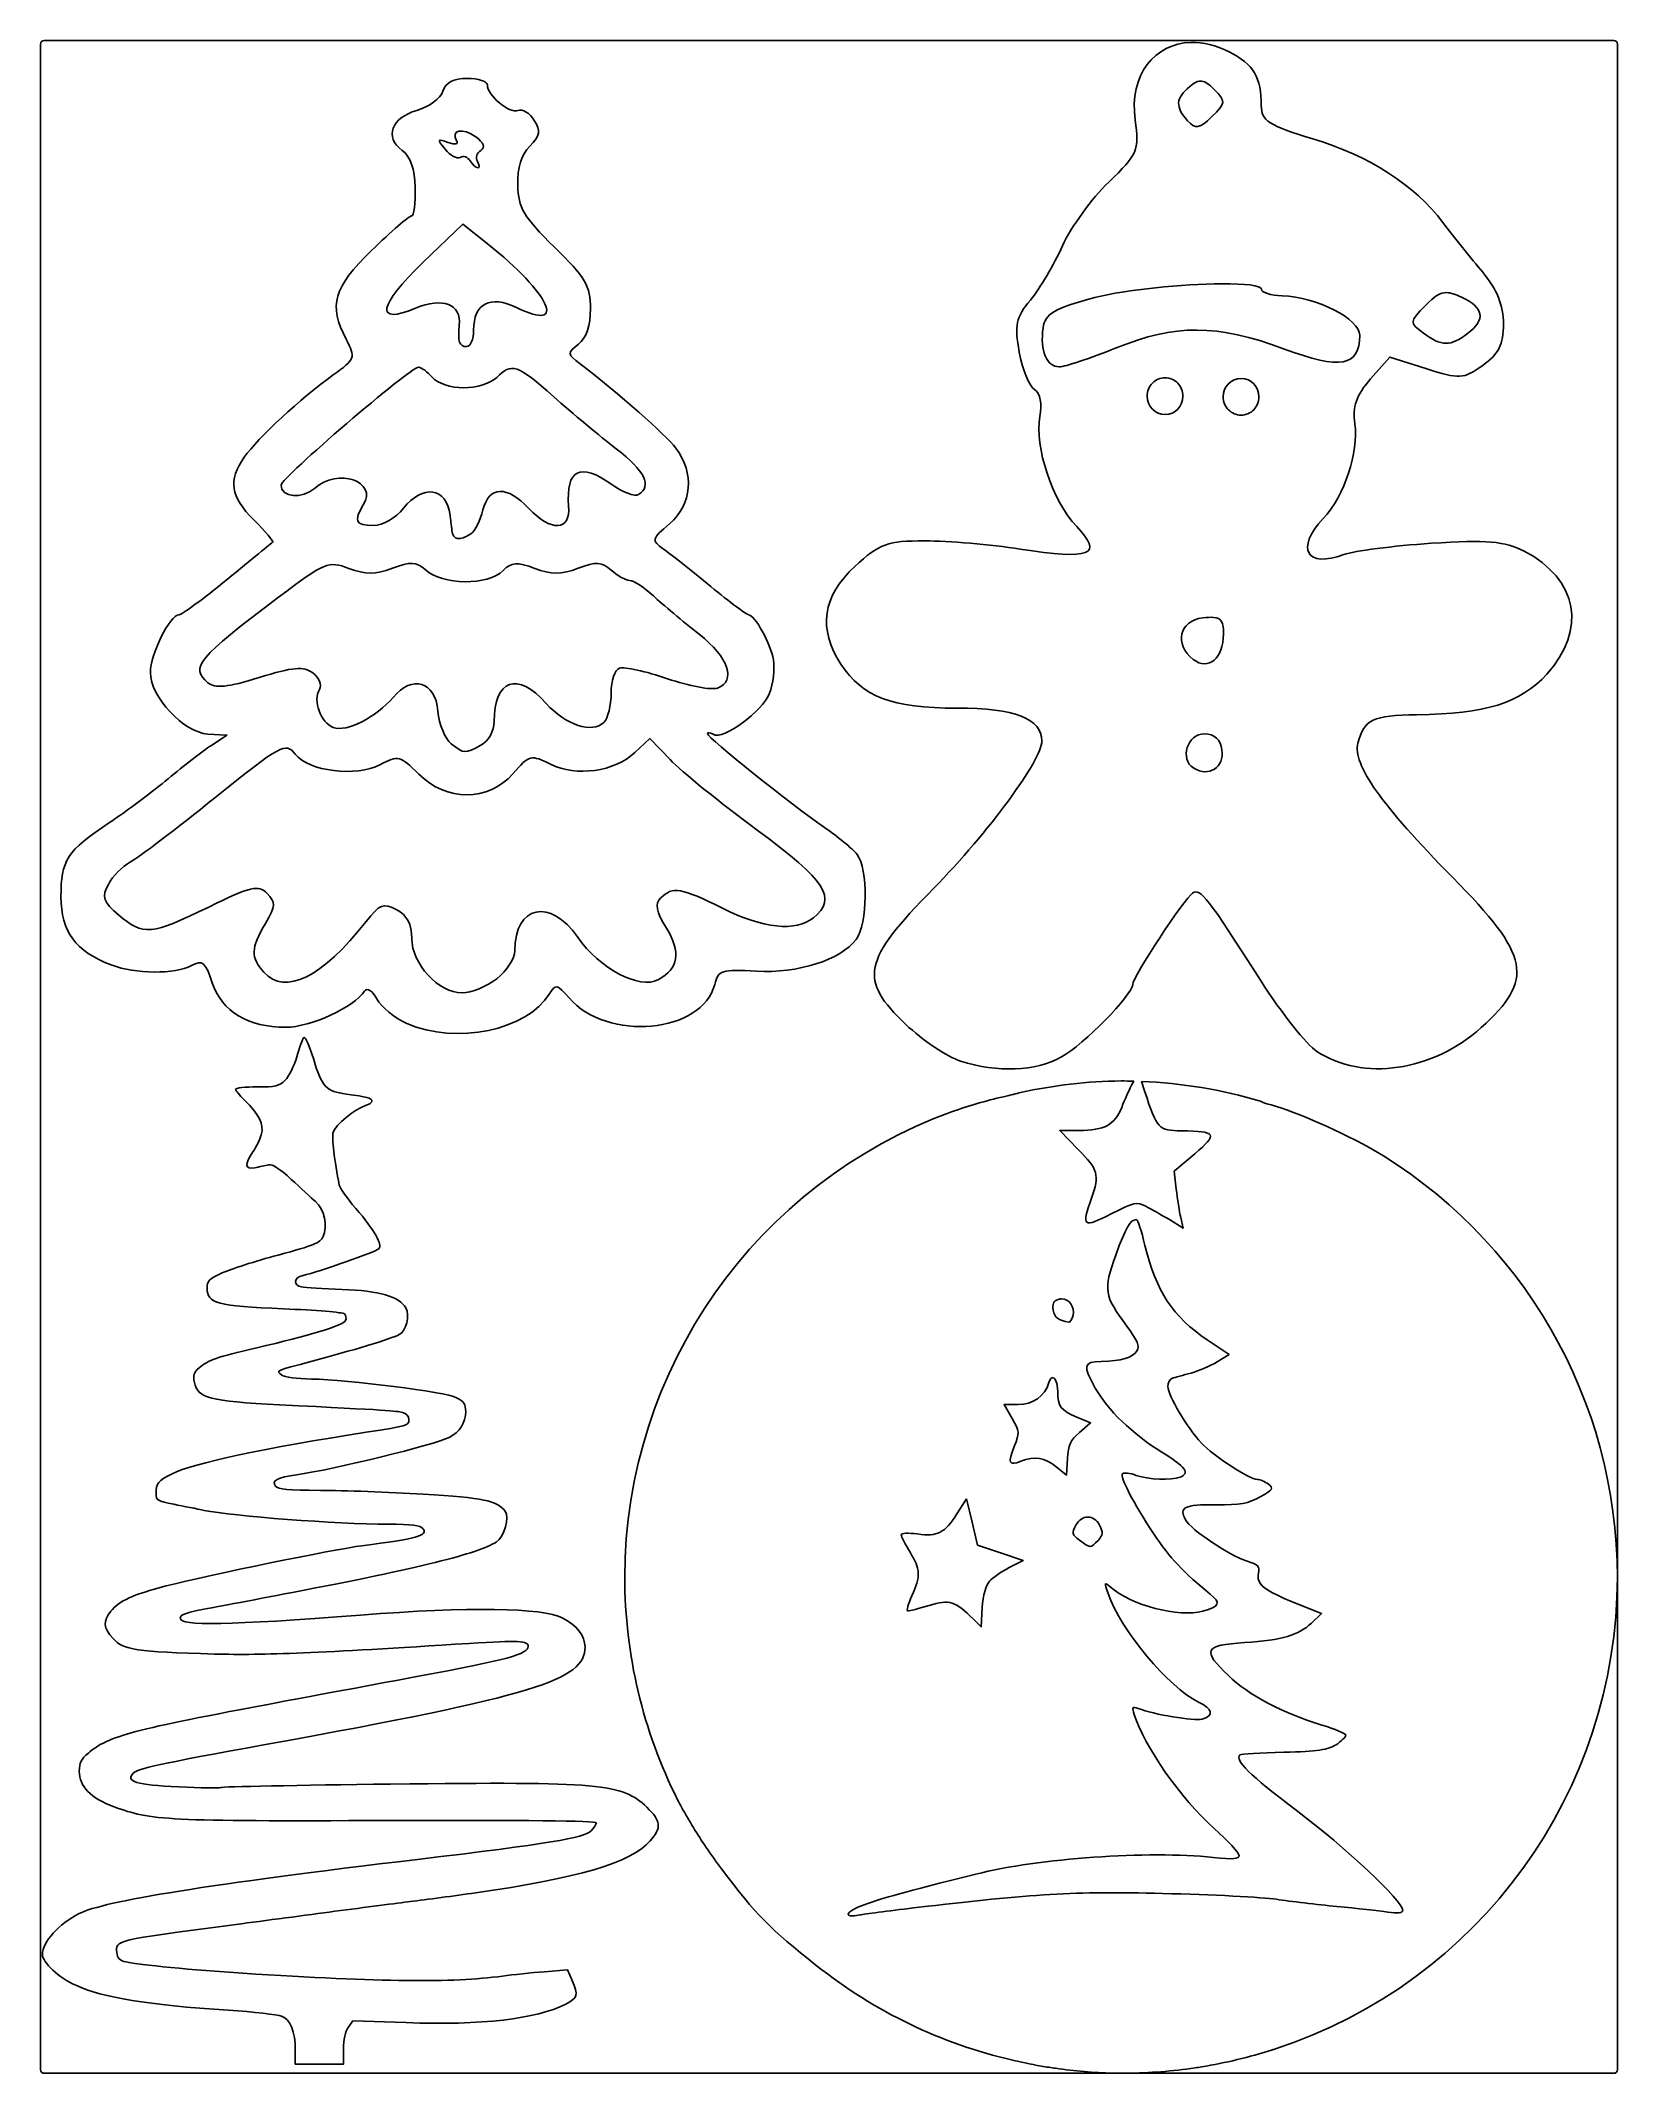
# Model space of a CAD drawing. Header units: millimetres. Extents: x 0 to 461, y 0 to 594.
import ezdxf

# ---------------------------------------------------------------- set-up
doc = ezdxf.new("R2010")
doc.units = ezdxf.units.MM
doc.layers.add('Calque_1', color=7, linetype='CONTINUOUS')

msp = doc.modelspace()

# ---------------------------------------------------------------- linework, layer by layer
at = {"layer": 'Calque_1', "color": 7}
for points in [[(-0.000006, 0.988503), (-0.000006, 592.991799)], [(0.988767, 593.980573), (459.652681, 593.980573)], [(460.641454, 592.991799), (460.641454, 0.988503)], [(127.579643, 558.684072), (127.579353, 558.684222)], [(130.444293, 534.719942), (123.348943, 540.382102), (111.749562, 529.235401)], [(388.553958, 495.124051), (394.189279, 501.531411), (404.706979, 498.156421)], [(125.676993, 449.85321), (125.677303, 449.85374)], [(49.864601, 388.039198), (54.411011, 391.053058), (48.812311, 391.370478)], [(128.630263, 388.114398), (128.630263, 388.110198)], [(183.879594, 383.880098), (177.979744, 390.045658), (173.619244, 385.949198)], [(133.250463, 319.871927), (133.250243, 319.871887)], [(106.985462, 306.800067), (106.985602, 306.800527)], [(319.090077, 289.435376), (319.346577, 289.902796)], [(321.611137, 289.843226), (322.594397, 286.835136)], [(303.139367, 269.991956), (297.717286, 275.484086), (303.398877, 275.499686)], [(337.174697, 268.702956), (331.209507, 263.604166), (331.786947, 258.365626)], [(322.859937, 253.366216), (322.859937, 253.365616)], [(333.095347, 250.070825), (333.826917, 247.015155), (329.769847, 249.456435)], [(340.834367, 214.347335), (347.217428, 210.059285), (343.742007, 207.919785)], [(283.790306, 191.383184), (281.472126, 195.413434), (285.620736, 195.413434)], [(302.756417, 191.743374), (306.753877, 190.072494), (303.522917, 187.283664), (303.522307, 187.283664)], [(300.008337, 179.644804), (299.725347, 174.795374), (296.606976, 177.299904)], [(267.711336, 163.481654), (270.490116, 167.856444)], [(270.490116, 167.856444), (272.114016, 161.097003), (273.737936, 154.338173), (280.403386, 152.105293), (287.069436, 149.873023), (283.002116, 147.796773)], [(308.939567, 155.741003), (308.939567, 155.740413)], [(366.607438, 137.384753), (374.238088, 134.318243), (371.285298, 131.571583)], [(275.099916, 136.127663), (274.777176, 130.420503), (272.507806, 132.690733)], [(147.165873, 29.690001), (153.968243, 30.256201), (155.258883, 27.167311)], [(106.673372, 14.80288), (91.232162, 15.38269), (89.858722, 13.42185)], [(88.485292, 7.08037), (88.485292, 2.6998), (81.429842, 2.6998), (74.374402, 2.6998), (74.374402, 6.72627)], [(459.652681, -0.00027), (0.988767, -0.00027)]]:
    msp.add_lwpolyline(points, dxfattribs=at)
for points in [[(0.988767, 593.980573)], [(336.041397, 593.471023)], [(339.213817, 582.170413)], [(345.050157, 522.924941)], [(410.787749, 520.351451)], [(126.488943, 509.351231)], [(328.504397, 495.465111)], [(350.719578, 495.290451)], [(342.624457, 425.456979)], [(340.077847, 391.429598)], [(356.389498, 284.102946)], [(320.143787, 249.471505)], [(298.235716, 226.289895)], [(295.790516, 203.282374)], [(305.959087, 162.561834)]]:
    msp.add_lwpolyline(points, close=True, dxfattribs=at)
for points in [[(-0.000006, 592.991799), (-0.000006, 593.254038), (0.104168, 593.505537), (0.289599, 593.690968)], [(0.289599, 593.690968), (0.47503, 593.876399), (0.726528, 593.980573), (0.988767, 593.980573)], [(336.041397, 593.471023), (325.554427, 593.135883), (317.956027, 584.017443), (319.763837, 570.827952)], [(347.250018, 590.703743), (343.353837, 592.718533), (339.537057, 593.582733), (336.041397, 593.471023)], [(356.630838, 574.983262), (356.630838, 583.193313), (354.335598, 587.039553), (347.250018, 590.703743)], [(459.652681, 593.980573), (459.91492, 593.980573), (460.166418, 593.876399), (460.351849, 593.690968)], [(460.351849, 593.690968), (460.53728, 593.505537), (460.641454, 593.254038), (460.641454, 592.991799)], [(117.535433, 579.191773), (118.337953, 581.720393), (120.632913, 582.933213), (124.615153, 582.933213)], [(124.615153, 582.933213), (127.855923, 582.933213), (130.507413, 582.093623), (130.507413, 581.067463)], [(335.736507, 580.568453), (337.152407, 581.743493), (338.169717, 582.294193), (339.213817, 582.170413)], [(339.213817, 582.170413), (340.257917, 582.046653), (341.328817, 581.248653), (342.852357, 579.725093)], [(109.879262, 573.595222), (113.437012, 574.615542), (116.882283, 577.134053), (117.535433, 579.191773)], [(130.507413, 581.067463), (130.507413, 577.947893), (136.895933, 572.595632), (139.449833, 573.575702)], [(335.072987, 570.592832), (331.421387, 574.640602), (331.586697, 577.124363), (335.736507, 580.568453)], [(342.852357, 579.725093), (346.296098, 576.281583), (346.252168, 575.754752), (342.188827, 571.782942)], [(105.619622, 561.918542), (100.346272, 565.774492), (102.418642, 571.455572), (109.879262, 573.595222)], [(139.449833, 573.575702), (140.767973, 574.081462), (142.916513, 572.781992), (144.224333, 570.687892)], [(144.224333, 570.687892), (146.165413, 567.579632), (145.924153, 566.202412), (142.910673, 563.189002)], [(319.763837, 570.827952), (320.993297, 561.857682), (320.538457, 560.785512), (312.045447, 552.644572)], [(342.188827, 571.782942), (338.509847, 568.186752), (337.409467, 568.002722), (335.072987, 570.592832)], [(371.688318, 565.278422), (358.724848, 569.215902), (356.630838, 570.565432), (356.630838, 574.983262)], [(119.058773, 564.245152), (115.886113, 565.435052), (115.777063, 565.186352), (118.177423, 562.235052)], [(121.537483, 564.734972), (122.176143, 563.701292), (121.084143, 563.485622), (119.058773, 564.245152)], [(127.133663, 565.870102), (123.332993, 568.649172), (119.587913, 567.889472), (121.537483, 564.734972)], [(128.585623, 561.890972), (129.976813, 562.750752), (129.458993, 564.169762), (127.133663, 565.870102)], [(409.696339, 540.803432), (401.277869, 551.885142), (388.328138, 560.224242), (371.688318, 565.278422)], [(109.421592, 551.019562), (109.284902, 556.466352), (107.986792, 560.187592), (105.619622, 561.918542)], [(118.177423, 562.235052), (119.683973, 560.382762), (121.655883, 559.324082), (122.559323, 559.882462)], [(122.559323, 559.882462), (123.462843, 560.440622), (124.769993, 559.978962), (125.464073, 558.855692)], [(125.464073, 558.855692), (126.158153, 557.732632), (127.178163, 556.813692), (127.730783, 556.813692)], [(127.579353, 558.684222), (126.943733, 559.712972), (127.396343, 561.155962), (128.585623, 561.890972)], [(127.730783, 556.813692), (128.283603, 556.813692), (128.215263, 557.655402), (127.579643, 558.684072)], [(142.910673, 563.189002), (140.520103, 560.798372), (139.277373, 556.762212), (139.384063, 551.735352)], [(312.045447, 552.644572), (307.081767, 547.886622), (301.011217, 539.516522), (298.555316, 534.044152)], [(108.340592, 542.748812), (109.049102, 542.748812), (109.535642, 546.470662), (109.421592, 551.019562)], [(139.384063, 551.735352), (139.524553, 545.118722), (141.105673, 542.451292), (150.097303, 533.661432)], [(96.678422, 532.644142), (102.383942, 538.201742), (107.631932, 542.748812), (108.340592, 542.748812)], [(421.304419, 526.307671), (417.960099, 530.278412), (412.736629, 536.801442), (409.696339, 540.803432)], [(139.050313, 515.975631), (154.105433, 508.682671), (148.920323, 519.976001), (130.444293, 534.719942)], [(89.234802, 506.744561), (84.055152, 516.760821), (85.487142, 521.743261), (96.678422, 532.644142)], [(111.749562, 529.235401), (98.518342, 516.520551), (97.560822, 510.803191), (109.497902, 515.790861)], [(150.097303, 533.661432), (159.174443, 524.787961), (160.645673, 522.281361), (160.645673, 515.690091)], [(298.555316, 534.044152), (296.099416, 528.571701), (291.865746, 521.425471), (289.147106, 518.163991)], [(307.987297, 518.896241), (317.019597, 521.281061), (333.761737, 522.843471), (345.050157, 522.924941)], [(345.050157, 522.924941), (351.823198, 522.973841), (356.633008, 522.489831), (356.636008, 521.330201)], [(427.385179, 511.239341), (427.385179, 516.577681), (425.439849, 521.397561), (421.304419, 526.307671)], [(109.497902, 515.790861), (117.487663, 519.129211), (122.905833, 517.017651), (122.313363, 510.796581)], [(126.488943, 509.351231), (126.488943, 517.163231), (131.329213, 519.715841), (139.050313, 515.975631)], [(289.147106, 518.163991), (284.963016, 513.144471), (284.464256, 510.811771), (285.898206, 502.970081)], [(292.887966, 510.039931), (293.490996, 514.234971), (296.076266, 515.751231), (307.987297, 518.896241)], [(356.636008, 521.330201), (356.639008, 520.418131), (359.374788, 519.560791), (362.716258, 519.425411)], [(362.716258, 519.425411), (372.889408, 519.012671), (385.374828, 512.658701), (385.374828, 507.894331)], [(404.627919, 516.625061), (407.257849, 519.290621), (408.810359, 520.419241), (410.787749, 520.351451)], [(410.787749, 520.351451), (411.974169, 520.310751), (413.313379, 519.839461), (415.130629, 519.011481)], [(415.130629, 519.011481), (421.707189, 516.014981), (422.289589, 512.482221), (416.882979, 508.378021)], [(160.645673, 515.690091), (160.645673, 510.775851), (159.385393, 507.050901), (157.129563, 505.297471)], [(363.149828, 503.933331), (343.617147, 511.173491), (331.529947, 511.238071), (314.195187, 504.194301)], [(404.038799, 508.489121), (399.816289, 511.626611), (399.825759, 511.757821), (404.627919, 516.625061)], [(421.304419, 499.085561), (425.987309, 502.400631), (427.385179, 505.194291), (427.385179, 511.239341)], [(85.483802, 496.295881), (91.942332, 500.918591), (92.067402, 501.266991), (89.234802, 506.744561)], [(122.313363, 510.796581), (121.844063, 505.868371), (122.298163, 504.574221), (124.479753, 504.574221)], [(124.479753, 504.574221), (125.584823, 504.574221), (126.488943, 506.723831), (126.488943, 509.351231)], [(157.129563, 505.297471), (153.805093, 502.713411), (153.832433, 502.397501), (157.631513, 499.502181)], [(297.586896, 498.666471), (293.867296, 498.666471), (291.927856, 503.361101), (292.887966, 510.039931)], [(385.374828, 507.894331), (385.374828, 498.717731), (379.868438, 497.736351), (363.149828, 503.933331)], [(416.882979, 508.378021), (411.867069, 504.570321), (409.282789, 504.592691), (404.038799, 508.489121)], [(149.879963, 489.928481), (139.112423, 499.434591), (137.634203, 499.932221), (133.234213, 495.532171)], [(157.631513, 499.502181), (169.006564, 490.833751), (182.509414, 478.93943), (185.581384, 474.88178)], [(285.898206, 502.970081), (286.829906, 497.874951), (288.834466, 492.938411), (290.353236, 491.999691)], [(314.195187, 504.194301), (306.713097, 501.154091), (299.239456, 498.666471), (297.586896, 498.666471)], [(404.706979, 498.156421), (414.600089, 494.981671), (415.584759, 495.036621), (421.304419, 499.085561)], [(59.500371, 472.27366), (63.422161, 477.87271), (76.031522, 489.530411), (85.483802, 496.295881)], [(110.388212, 498.546041), (107.974792, 498.546041), (70.230852, 466.1696), (70.230852, 464.09943)], [(114.433622, 495.532171), (113.057992, 497.189771), (111.237502, 498.546041), (110.388212, 498.546041)], [(123.577673, 492.518381), (119.924173, 492.518381), (115.809343, 493.874571), (114.433622, 495.532171)], [(133.234213, 495.532171), (131.576623, 493.874571), (127.231173, 492.518381), (123.577673, 492.518381)], [(323.277327, 490.096971), (323.277233, 491.520641), (323.827897, 492.886036), (324.80817, 493.892765)], [(324.80817, 493.892765), (325.788444, 494.899495), (327.118023, 495.465087), (328.504397, 495.465111)], [(328.504397, 495.465111), (329.890771, 495.465087), (331.220351, 494.899495), (332.200624, 493.892765)], [(332.200624, 493.892765), (333.180897, 492.886036), (333.731561, 491.520641), (333.731467, 490.096971)], [(345.492508, 489.922821), (345.492587, 492.88727), (347.832789, 495.290402), (350.719578, 495.290451)], [(350.719578, 495.290451), (353.606367, 495.290402), (355.946569, 492.88727), (355.946648, 489.922821)], [(383.925298, 482.03803), (383.178948, 486.987841), (384.377248, 490.375541), (388.553958, 495.124051)], [(168.180274, 474.69056), (163.483674, 478.33176), (155.248553, 485.188901), (149.879963, 489.928481)], [(290.353236, 491.999691), (292.018586, 490.973061), (292.644546, 487.834221), (291.935046, 484.122141)], [(328.504397, 484.729331), (325.617604, 484.72938), (323.277401, 487.132517), (323.277327, 490.096971)], [(333.731467, 490.096971), (333.731393, 487.132517), (331.39119, 484.72938), (328.504397, 484.729331)], [(347.023347, 486.127019), (346.043074, 487.133751), (345.492411, 488.499148), (345.492508, 489.922821)], [(355.946648, 489.922821), (355.946744, 488.499148), (355.396082, 487.133751), (354.415808, 486.127019)], [(291.935046, 484.122141), (290.263936, 475.38), (295.620576, 459.37241), (302.684267, 451.99955)], [(350.719578, 484.554671), (349.333202, 484.554694), (348.003621, 485.120288), (347.023347, 486.127019)], [(354.415808, 486.127019), (353.435534, 485.120288), (352.105954, 484.554694), (350.719578, 484.554671)], [(374.681938, 454.32499), (380.970838, 461.07527), (385.182158, 473.70152), (383.925298, 482.03803)], [(62.284151, 453.94397), (55.364351, 460.86375), (54.677261, 465.38774), (59.500371, 472.27366)], [(80.007692, 463.14101), (86.795572, 469.28394), (98.656402, 465.24969), (94.257342, 458.29427)], [(154.256483, 457.91686), (153.428973, 468.77643), (157.577303, 470.86628), (166.851794, 464.26225)], [(174.696524, 461.367), (178.696754, 463.83927), (176.571444, 468.1848), (168.180274, 474.69056)], [(185.581384, 474.88178), (191.080044, 467.6189), (190.343584, 458.49932), (183.804174, 452.87444)], [(70.230852, 464.09943), (70.230852, 460.52954), (76.448512, 459.91997), (80.007692, 463.14101)], [(106.037812, 457.35705), (111.640832, 464.48012), (118.594253, 463.45), (119.599843, 455.34778)], [(129.231703, 456.85523), (130.945883, 463.85939), (136.266243, 464.05987), (142.562713, 457.35719)], [(166.851794, 464.26225), (170.053764, 461.98225), (173.583854, 460.67937), (174.696524, 461.367)], [(94.257342, 458.29427), (91.319402, 453.64917), (91.970812, 452.33398), (97.209452, 452.33398)], [(142.562713, 457.35719), (149.125283, 450.37165), (154.810683, 450.64382), (154.256483, 457.91686)], [(67.809451, 447.40903), (68.135231, 447.63837), (65.648931, 450.57911), (62.284151, 453.94397)], [(97.209452, 452.33398), (100.018742, 452.33398), (103.761992, 454.46377), (106.037812, 457.35705)], [(119.599843, 455.34778), (119.737293, 454.24271), (119.987113, 452.20838), (120.154953, 450.82705)], [(125.677303, 449.85374), (126.888453, 450.66561), (128.487953, 453.81631), (129.231703, 456.85523)], [(183.804174, 452.87444), (178.445764, 448.26532), (178.366954, 447.94228), (181.982034, 445.40858)], [(302.684267, 451.99955), (310.623637, 443.71261), (306.824387, 442.20082), (286.128686, 445.41184)], [(380.762188, 443.79023), (369.857318, 439.75165), (366.509238, 445.55261), (374.681938, 454.32499)], [(54.555071, 436.603069), (61.519141, 442.31695), (67.483601, 447.1797), (67.809451, 447.40903)], [(120.154953, 450.82705), (120.498953, 448.00288), (122.413063, 447.66533), (125.676993, 449.85321)], [(258.334516, 447.81221), (247.419365, 447.81221), (245.081265, 446.9591), (237.863415, 440.34445)], [(286.128686, 445.41184), (277.619456, 446.73214), (265.111956, 447.81221), (258.334516, 447.81221)], [(406.267609, 447.09184), (395.175119, 446.36321), (383.697688, 444.87736), (380.762188, 443.79023)], [(433.409099, 444.81032), (427.800609, 447.71021), (422.487149, 448.15725), (406.267609, 447.09184)], [(90.068842, 439.76407), (84.091752, 442.02013), (83.092632, 441.61067), (69.474342, 431.324359)], [(102.757252, 439.80967), (97.812412, 437.94323), (94.917472, 437.93245), (90.068842, 439.76407)], [(112.301042, 439.43149), (109.752982, 441.70282), (107.960592, 441.7739), (102.757252, 439.80967)], [(144.341053, 439.75422), (139.235823, 441.68118), (137.543223, 441.57721), (135.156013, 439.19)], [(157.006163, 439.80732), (152.070583, 437.94439), (149.162653, 437.93155), (144.341053, 439.75422)], [(166.708114, 439.24309), (163.987974, 441.70481), (162.294474, 441.8033), (157.006163, 439.80732)], [(181.982034, 445.40858), (184.060174, 443.95207), (190.264684, 439.03745), (195.769804, 434.487189)], [(237.863415, 440.34445), (228.428005, 431.697589), (227.058835, 422.035429), (233.814045, 411.768929)], [(440.03196, 408.877629), (451.85181, 421.775359), (449.10168, 436.695359), (433.409099, 444.81032)], [(40.42142, 426.214159), (41.230858, 426.214159), (47.590977, 430.889119), (54.555071, 436.603069)], [(135.156013, 439.19), (130.597623, 434.631609), (117.530873, 434.769749), (112.301042, 439.43149)], [(172.063484, 436.260739), (170.930554, 436.260739), (168.520624, 437.602819), (166.708114, 439.24309)], [(179.009324, 431.740019), (176.322064, 434.226409), (173.196494, 436.260739), (172.063484, 436.260739)], [(195.769804, 434.487189), (201.274924, 429.937009), (206.256224, 426.214159), (206.839504, 426.214159)], [(69.474342, 431.324359), (45.764411, 413.415439), (43.564536, 410.748609), (48.869641, 406.345829)], [(192.362654, 420.520489), (187.705554, 424.204829), (181.696564, 429.253629), (179.009324, 431.740019)], [(32.055687, 409.359819), (32.055687, 414.674179), (37.783604, 426.214159), (40.42142, 426.214159)], [(206.839504, 426.214159), (208.632345, 426.214159), (213.199085, 417.912589), (214.080675, 413.050989)], [(336.725077, 413.170389), (331.043807, 417.600009), (332.620977, 424.504679), (339.494937, 425.295239)], [(339.494937, 425.295239), (340.786297, 425.443839), (341.812297, 425.511489), (342.624457, 425.456979)], [(342.624457, 425.456979), (345.060987, 425.293469), (345.575708, 424.034109), (345.575708, 420.591129)], [(197.717264, 404.801879), (203.322694, 406.952929), (201.039214, 413.656219), (192.362654, 420.520489)], [(345.575708, 420.591129), (345.575708, 413.455349), (341.134807, 409.732249), (336.725077, 413.170389)], [(63.871501, 407.877449), (73.769762, 410.958049), (76.774972, 411.214799), (79.512032, 409.213429)], [(166.673334, 403.343099), (166.673334, 406.897719), (167.786524, 410.177079), (169.147044, 410.630579)], [(169.147044, 410.630579), (170.507564, 411.083939), (176.792054, 409.689389), (183.112604, 407.531279)], [(214.080675, 413.050989), (214.540095, 410.519489), (214.027475, 406.116909), (212.945605, 403.267609)], [(233.814045, 411.768929), (240.148595, 402.141809), (248.646135, 398.922689), (267.724126, 398.922689)], [(48.812311, 391.370478), (41.799794, 391.768409), (32.055687, 402.229309), (32.055687, 409.359819)], [(48.869641, 406.345829), (50.951601, 404.617909), (54.593421, 404.989709), (63.871501, 407.877449)], [(81.458812, 404.403999), (79.458502, 401.167399), (81.813442, 394.682289), (85.503762, 393.266319)], [(79.512032, 409.213429), (81.375422, 407.850859), (82.251532, 405.686599), (81.458812, 404.403999)], [(102.970562, 402.077669), (108.604102, 408.802599), (115.294783, 406.762959), (116.053033, 398.089519)], [(132.516593, 394.978119), (132.516593, 407.388659), (139.290433, 409.760239), (147.719053, 400.300609)], [(183.112604, 407.531279), (189.433084, 405.373099), (196.005214, 404.144939), (197.717264, 404.801879)], [(401.957789, 397.019959), (422.347379, 397.260059), (432.195859, 400.326959), (440.03196, 408.877629)], [(85.503762, 393.266319), (89.268522, 391.821589), (98.119202, 396.286489), (102.970562, 402.077669)], [(116.053033, 398.089519), (116.390953, 394.221789), (118.146213, 389.927058), (119.953183, 388.545728)], [(147.719053, 400.300609), (153.349083, 393.981879), (161.196773, 391.403518), (164.560634, 394.767379)], [(164.560634, 394.767379), (165.722664, 395.929399), (166.673334, 399.788399), (166.673334, 403.343099)], [(212.945605, 403.267609), (210.902395, 397.893489), (199.341904, 389.488798), (196.450904, 391.275548)], [(267.724126, 398.922689), (284.626086, 398.922689), (292.509686, 395.870589), (292.509686, 389.326368)], [(128.630263, 388.110198), (130.803493, 389.273278), (132.516593, 392.300739), (132.516593, 394.978119)], [(384.843588, 388.699538), (386.578718, 395.566319), (389.261068, 396.870379), (401.957789, 397.019959)], [(37.259858, 378.301308), (41.691878, 381.999538), (47.364066, 386.381598), (49.864601, 388.039198)], [(74.347422, 385.496188), (71.590312, 389.040638), (70.314302, 388.345648), (50.888341, 372.718848)], [(119.953183, 388.545728), (123.918023, 385.514778), (123.785663, 385.521388), (128.630263, 388.114398)], [(196.450904, 391.275548), (195.544034, 391.835989), (194.802044, 391.904339), (194.802044, 391.427438)], [(194.802044, 391.427438), (194.802044, 390.321388), (219.689675, 370.394018), (228.958705, 364.078398)], [(292.509686, 389.326368), (292.509686, 383.816818), (276.974766, 362.668908), (260.865106, 346.247858)], [(336.865637, 381.396618), (332.642287, 384.006788), (335.018817, 391.429598), (340.077847, 391.429598)], [(345.139557, 386.736348), (345.869948, 381.617378), (341.290567, 378.661868), (336.865637, 381.396618)], [(340.077847, 391.429598), (342.870027, 391.429598), (344.713357, 389.720238), (345.139557, 386.736348)], [(412.492549, 349.513808), (391.609659, 370.669968), (383.273178, 382.484658), (384.843588, 388.699538)], [(99.251382, 382.446928), (92.162322, 378.732528), (78.287132, 380.431508), (74.347422, 385.496188)], [(110.451992, 379.656778), (105.104532, 385.004258), (104.445532, 385.168428), (99.251382, 382.446928)], [(148.982593, 382.519638), (143.235843, 385.386498), (142.795383, 385.275688), (137.938173, 379.740278)], [(173.619244, 385.949198), (167.663804, 380.354388), (156.451723, 378.793548), (148.982593, 382.519638)], [(209.361365, 363.287188), (198.591244, 371.222278), (187.124464, 380.489108), (183.879594, 383.880098)], [(20.080187, 365.463978), (25.096864, 368.826248), (32.827756, 374.603008), (37.259858, 378.301308)], [(137.938173, 379.740278), (130.812453, 371.619668), (118.526443, 371.582308), (110.451992, 379.656778)], [(50.888341, 372.718848), (39.589435, 363.629718), (28.490192, 355.200568), (26.223267, 353.987368)], [(5.935792, 343.802627), (5.935792, 354.549198), (7.6022, 357.101208), (20.080187, 365.463978)], [(225.757505, 337.653237), (232.742665, 343.450417), (229.585205, 348.386898), (209.361365, 363.287188)], [(228.958705, 364.078398), (232.826505, 361.443088), (237.121155, 357.898108), (238.502485, 356.200648)], [(26.223267, 353.987368), (23.956416, 352.774168), (21.055084, 349.825988), (19.775892, 347.435808)], [(238.502485, 356.200648), (241.794515, 352.155218), (241.616825, 335.756957), (238.232905, 331.299957)], [(19.775892, 347.435808), (17.771411, 343.690417), (18.196897, 342.447687), (22.855678, 338.440377)], [(49.129971, 340.816437), (61.488221, 346.884188), (63.547241, 347.362978), (66.138191, 344.772017)], [(66.138191, 344.772017), (68.729221, 342.181057), (68.668861, 341.117987), (65.640031, 335.990517)], [(181.191964, 343.487087), (184.614144, 346.909358), (187.209134, 346.469298), (199.158054, 340.440487)], [(260.865106, 346.247858), (240.028335, 325.008567), (238.935385, 319.660667), (252.744155, 306.524707)], [(319.042437, 318.160687), (319.042437, 320.266187), (334.247967, 343.462147), (336.567987, 344.896007)], [(336.567987, 344.896007), (338.884647, 346.327868), (340.717847, 343.967857), (356.561078, 319.157007)], [(420.905989, 305.600217), (436.487749, 319.677317), (435.173909, 326.535797), (412.492549, 349.513808)], [(20.633477, 323.878057), (10.16757, 327.843507), (5.935792, 333.580167), (5.935792, 343.802627)], [(22.855678, 338.440377), (29.911393, 332.371337), (32.385256, 332.595057), (49.129971, 340.816437)], [(95.057342, 336.572657), (99.048392, 341.639537), (100.175102, 342.072917), (104.014432, 340.018167)], [(104.014432, 340.018167), (107.037552, 338.400207), (108.406202, 335.782747), (108.406202, 331.619387)], [(138.544253, 328.040877), (138.544253, 341.280387), (148.914783, 343.559317), (156.854583, 332.064577)], [(182.823204, 334.672107), (179.768864, 339.614117), (179.386274, 341.681407), (181.191964, 343.487087)], [(199.158054, 340.440487), (210.850145, 334.541337), (220.757075, 333.503167), (225.757505, 337.653237)], [(65.640031, 335.990517), (61.410381, 328.830307), (61.324731, 326.026107), (65.204901, 321.738737)], [(65.204901, 321.738737), (71.420742, 314.870367), (82.170432, 320.211987), (95.057342, 336.572657)], [(180.478134, 319.587127), (186.409414, 322.761447), (187.168124, 327.641817), (182.823204, 334.672107)], [(108.406202, 331.619387), (108.406202, 324.225597), (116.279093, 315.707677), (123.113073, 315.707677)], [(133.250243, 319.871887), (136.161963, 322.162287), (138.544253, 325.838267), (138.544253, 328.040877)], [(156.854583, 332.064577), (163.274464, 322.770107), (174.926384, 316.615857), (180.478134, 319.587127)], [(238.232905, 331.299957), (233.687425, 325.313377), (221.166835, 321.340707), (209.136735, 322.068047)], [(44.090793, 323.733767), (39.198582, 321.115477), (27.739006, 321.186177), (20.633477, 323.878057)], [(50.153711, 318.675777), (48.167581, 324.693867), (47.275444, 325.438147), (44.090793, 323.733767)], [(209.136735, 322.068047), (198.993194, 322.681637), (197.935514, 322.344467), (196.919364, 318.180507)], [(71.637992, 305.669107), (60.646671, 305.661107), (52.902631, 310.346497), (50.153711, 318.675777)], [(94.627832, 316.231917), (91.687102, 311.612707), (78.766162, 305.676097), (71.637992, 305.669107)], [(98.230452, 313.940377), (96.926432, 316.376957), (95.356022, 317.375867), (94.627832, 316.231917)], [(148.577463, 315.361117), (142.219163, 304.792167), (121.374763, 300.501687), (106.985462, 306.800067)], [(123.113073, 315.707677), (125.776943, 315.707677), (130.338823, 317.581607), (133.250463, 319.871927)], [(154.415343, 314.227427), (150.953593, 318.303367), (150.411013, 318.408777), (148.577463, 315.361117)], [(196.919364, 318.180507), (193.449034, 303.959267), (165.355484, 301.346437), (154.415343, 314.227427)], [(298.256106, 296.999186), (304.636207, 300.515727), (319.042437, 315.182067), (319.042437, 318.160687)], [(356.561078, 319.157007), (362.530108, 309.809427), (369.857328, 300.560487), (372.843808, 298.603736)], [(106.985602, 306.800527), (103.441692, 308.351727), (99.501902, 311.564707), (98.230452, 313.940377)], [(76.897212, 302.662757), (77.270602, 303.063877), (78.561562, 300.161307), (79.765972, 296.212636)], [(252.744155, 306.524707), (257.627126, 301.879657), (264.840476, 297.046306), (268.774186, 295.783756)], [(372.843808, 298.603736), (386.283048, 289.798016), (406.705539, 292.770936), (420.905989, 305.600217)], [(71.458812, 290.226856), (72.552882, 291.320926), (74.071352, 294.402506), (74.833182, 297.074776)], [(74.833182, 297.074776), (75.594992, 299.747037), (76.523822, 302.261637), (76.897212, 302.662757)], [(268.774186, 295.783756), (279.541586, 292.327966), (290.609306, 292.784356), (298.256106, 296.999186)], [(79.765972, 296.212636), (82.208872, 288.203646), (83.389252, 286.960086), (89.315332, 286.152166)], [(56.943321, 287.562836), (56.943321, 287.933966), (59.761721, 288.237586), (63.206431, 288.237586)], [(59.491611, 284.450136), (58.090061, 285.791006), (56.943321, 287.191736), (56.943321, 287.562836)], [(63.206431, 288.237586), (68.708241, 288.237586), (69.711362, 288.479466), (71.458812, 290.226856)], [(89.315332, 286.152166), (95.303432, 285.335736), (96.785792, 284.933986), (96.785792, 284.127476)], [(281.274036, 285.379866), (276.158366, 284.225146), (271.100366, 282.674256), (266.093446, 280.935806)], [(286.293896, 286.612856), (285.069766, 286.264596), (283.507126, 285.883926), (281.274036, 285.379866)], [(315.641747, 289.999796), (305.769375, 289.873287), (295.935733, 288.738418), (286.293896, 286.612856)], [(319.346577, 289.902796), (318.112097, 289.950917), (316.877053, 289.983253), (315.641747, 289.999796)], [(315.830207, 282.263336), (316.708187, 284.540346), (318.175047, 287.767896), (319.090077, 289.435376)], [(356.389498, 284.102946), (345.073198, 287.424079), (333.394139, 289.351746), (321.611137, 289.843226)], [(322.594397, 286.835136), (326.159597, 275.928126), (326.565967, 275.493726), (333.275977, 275.411196)], [(64.454571, 274.268906), (65.315541, 277.270996), (63.847271, 280.283146), (59.491611, 284.450136)], [(94.937262, 282.782466), (91.737872, 281.767016), (86.033152, 277.114946), (85.472692, 275.064316)], [(96.785792, 284.127476), (96.785792, 283.710386), (95.953962, 283.105156), (94.937262, 282.782466)], [(266.093446, 280.935806), (208.902776, 260.134038), (170.780895, 205.822242), (170.641454, 144.946473)], [(303.398877, 275.499686), (310.812277, 275.519686), (313.871757, 277.184306), (315.830207, 282.263336)], [(358.197658, 283.336166), (357.350648, 283.541386), (356.814058, 283.787716), (356.389498, 284.102946)], [(388.152428, 270.559966), (377.613138, 276.197836), (365.053318, 281.674996), (358.197658, 283.336166)], [(61.982541, 269.229116), (62.927971, 270.556906), (64.040391, 272.824796), (64.454571, 274.268906)], [(85.472692, 275.064316), (85.021282, 273.412736), (85.801852, 266.606856), (87.249392, 259.572746)], [(333.275977, 275.411196), (343.597017, 275.284446), (344.021557, 274.554486), (337.174697, 268.702956)], [(62.546171, 264.617396), (59.698131, 264.014866), (59.488851, 265.727096), (61.982541, 269.229116)], [(307.001947, 255.726186), (309.407547, 262.546836), (308.998787, 264.056666), (303.139367, 269.991956)], [(460.64146, 144.946503), (460.641538, 196.764502), (433.00947, 244.647053), (388.152428, 270.559966)], [(66.567911, 265.446816), (65.611411, 265.256386), (63.801621, 264.882996), (62.546171, 264.617396)], [(73.208332, 261.231226), (69.730052, 264.468756), (67.802091, 265.692706), (66.567911, 265.446816)], [(80.265912, 254.788416), (79.079952, 255.822816), (75.904042, 258.722096), (73.208332, 261.231226)], [(87.249392, 259.572746), (87.440442, 258.644226), (89.602132, 255.568926), (92.053102, 252.738695)], [(312.724487, 251.120705), (304.510037, 246.932875), (304.035407, 247.315035), (307.001947, 255.726186)], [(331.786947, 258.365626), (332.104507, 255.484306), (332.693157, 251.751675), (333.095347, 250.070825)], [(82.507192, 244.526125), (84.007902, 247.571035), (82.941282, 252.454935), (80.265912, 254.788416)], [(92.053102, 252.738695), (97.596632, 246.337425), (99.979432, 242.126165), (98.752252, 240.899025)], [(322.859937, 253.365616), (320.206247, 254.730676), (319.497047, 254.573486), (312.724487, 251.120705)], [(320.143787, 249.471505), (320.511007, 249.481505), (321.629077, 246.094835), (322.628727, 241.948295)], [(329.769847, 249.456435), (327.538577, 250.799425), (324.429197, 252.558965), (322.859937, 253.366216)], [(69.402532, 239.112035), (80.035982, 241.966175), (81.554702, 242.593615), (82.507192, 244.526125)], [(314.110557, 239.088375), (317.015897, 247.190325), (318.315997, 249.427905), (320.143787, 249.471505)], [(53.009021, 233.884865), (55.410451, 234.984265), (62.787521, 237.336505), (69.402532, 239.112035)], [(98.752252, 240.899025), (97.910632, 240.057375), (81.495322, 234.290595), (76.657062, 233.136855)], [(317.315027, 218.353485), (310.660227, 227.342335), (310.430777, 228.826835), (314.110557, 239.088375)], [(322.628727, 241.948295), (325.878967, 228.466435), (330.703517, 221.152515), (340.834367, 214.347335)], [(48.642821, 229.371185), (48.642821, 231.598755), (49.141411, 232.114195), (53.009021, 233.884865)], [(76.657062, 233.136855), (73.905772, 232.480775), (73.638382, 230.317805), (76.242012, 229.779455)], [(70.960592, 223.401835), (51.505511, 224.200385), (48.642821, 224.966075), (48.642821, 229.371185)], [(76.242012, 229.779455), (77.269222, 229.567065), (82.595662, 229.243565), (88.078612, 229.060535)], [(88.078612, 229.060535), (98.866292, 228.700445), (104.901702, 226.940475), (106.668262, 223.639605)], [(295.826646, 223.002335), (295.480316, 224.814585), (295.888946, 225.696935), (297.278336, 226.138115)], [(297.278336, 226.138115), (297.600946, 226.240565), (297.922076, 226.288855), (298.235716, 226.289895)], [(298.235716, 226.289895), (300.431097, 226.296895), (302.257237, 223.978665), (301.621427, 221.546475)], [(63.168721, 212.005825), (78.177662, 215.453205), (88.593612, 218.659805), (89.104102, 219.990135)], [(88.740972, 221.909815), (88.303802, 222.346955), (80.302652, 223.018375), (70.960592, 223.401835)], [(89.104102, 219.990135), (89.341592, 220.608815), (89.178102, 221.472675), (88.740972, 221.909815)], [(106.668262, 223.639605), (107.920262, 221.300225), (106.865592, 216.975535), (104.769152, 215.852345)], [(300.384077, 219.451555), (297.278956, 220.020455), (296.242156, 220.827955), (295.826646, 223.002335)], [(301.621427, 221.546475), (301.302847, 220.327785), (300.746307, 219.385115), (300.384077, 219.451555)], [(104.769152, 215.852345), (102.701462, 214.744575), (90.504862, 211.028615), (79.354712, 208.109295)], [(320.335247, 211.173615), (321.152427, 212.469585), (320.469607, 214.092475), (317.315027, 218.353485)], [(46.2903, 206.109204), (49.093411, 208.526825), (51.149691, 209.245215), (63.168721, 212.005825)], [(79.354712, 208.109295), (68.498361, 205.266894), (68.666921, 205.343754), (70.434802, 204.041784)], [(308.111657, 200.257434), (304.383027, 206.931084), (304.595737, 207.872275), (309.860807, 207.995685)], [(309.860807, 207.995685), (315.737397, 208.133595), (319.052567, 209.139385), (320.335247, 211.173615)], [(343.742007, 207.919785), (341.830427, 206.742974), (338.395237, 205.266064), (336.108347, 204.637644)], [(44.907809, 201.911214), (44.462142, 203.940454), (44.734319, 204.767264), (46.2903, 206.109204)], [(70.434802, 204.041784), (71.334552, 203.379174), (74.663272, 202.933564), (79.150352, 202.875094)], [(79.150352, 202.875094), (89.795292, 202.736424), (118.365353, 199.064834), (121.528623, 197.429034)], [(294.591086, 201.851214), (294.930486, 202.920934), (295.370896, 203.356174), (295.790516, 203.282374)], [(295.790516, 203.282374), (296.489856, 203.159384), (297.130566, 201.622184), (297.142866, 199.251524)], [(330.650747, 203.126364), (329.936087, 202.923674), (329.351367, 201.814214), (329.351367, 200.661004)], [(336.108347, 204.637644), (333.821437, 204.009234), (331.365397, 203.329164), (330.650747, 203.126364)], [(69.809112, 195.373354), (49.141351, 196.432064), (45.925823, 197.276314), (44.907809, 201.911214)], [(121.528623, 197.429034), (123.683193, 196.314854), (124.177493, 195.555554), (124.177493, 193.360084)], [(285.620736, 195.413434), (289.913416, 195.413434), (293.325506, 197.862184), (294.591086, 201.851214)], [(297.142866, 199.251524), (297.163966, 194.854244), (298.004726, 193.729464), (302.756417, 191.743374)], [(327.523337, 181.542784), (319.001977, 186.804854), (311.688157, 193.856044), (308.111657, 200.257434)], [(329.351367, 200.661004), (329.351367, 198.044624), (334.859407, 188.752934), (339.132177, 184.161754)], [(105.708842, 193.093384), (103.807012, 193.607984), (101.870982, 193.730964), (69.809112, 195.373354)], [(95.125682, 187.334174), (107.378932, 189.228444), (107.576452, 189.287244), (107.576452, 191.040594)], [(107.576452, 191.040594), (107.576452, 191.942284), (106.797072, 192.798934), (105.708842, 193.093384)], [(124.177493, 193.360084), (124.177493, 190.143474), (122.414633, 187.386504), (119.354323, 185.817054)], [(284.450216, 183.128734), (286.040176, 187.177944), (286.012596, 187.520474), (283.790306, 191.383184)], [(38.384785, 175.210074), (44.260072, 178.188224), (65.965881, 182.826234), (95.125682, 187.334174)], [(119.354323, 185.817054), (115.235433, 183.704714), (85.491582, 176.416714), (74.789422, 174.897484)], [(303.522307, 187.283664), (300.892297, 185.013744), (300.238577, 183.591824), (300.008337, 179.644804)], [(339.132177, 184.161754), (342.582767, 180.453964), (353.135658, 173.596714), (355.474878, 173.542524)], [(286.386626, 178.841894), (282.861056, 177.500974), (282.528846, 178.235704), (284.450216, 183.128734)], [(296.606976, 177.299904), (293.270736, 179.979404), (290.483926, 180.400244), (286.386626, 178.841894)], [(332.904477, 174.206904), (335.920637, 175.364724), (334.589987, 177.178994), (327.523337, 181.542784)], [(33.714672, 169.446124), (33.730372, 172.383834), (34.374929, 173.177484), (38.384785, 175.210074)], [(74.789422, 174.897484), (69.156542, 174.097874), (67.325421, 173.107804), (68.612081, 171.557464)], [(325.311767, 157.457673), (319.120307, 166.854564), (315.226497, 174.351114), (316.089117, 175.214014)], [(316.089117, 175.214014), (316.464167, 175.589194), (318.268377, 175.373834), (320.098027, 174.735754)], [(320.098027, 174.735754), (323.718047, 173.473344), (330.286967, 173.202094), (332.904477, 174.206904)], [(355.474878, 173.542524), (356.257698, 173.524324), (357.700848, 172.899534), (358.681748, 172.154124)], [(38.889742, 166.270654), (34.100519, 167.199604), (33.702942, 167.443554), (33.714672, 169.446124)], [(68.612081, 171.557464), (69.382042, 170.629734), (72.250702, 170.363544), (81.738982, 170.339414)], [(81.738982, 170.339414), (88.416892, 170.323714), (101.911352, 169.821114), (111.726722, 169.225424)], [(111.726722, 169.225424), (129.729743, 168.132804), (133.060793, 167.443274), (135.700213, 164.263004)], [(356.259438, 168.434684), (352.772778, 166.474234), (350.563888, 166.082044), (343.337377, 166.142194)], [(358.681748, 172.154124), (360.294118, 170.928824), (360.061558, 170.572374), (356.259438, 168.434684)], [(47.812741, 164.499674), (45.758393, 164.920274), (41.743047, 165.717214), (38.889742, 166.270654)], [(101.456962, 160.450423), (86.442062, 160.516623), (56.069551, 162.809284), (47.812741, 164.499674)], [(111.678692, 159.222483), (110.936362, 160.116903), (108.415742, 160.419703), (101.456962, 160.450423)], [(135.700213, 164.263004), (137.152743, 162.512784), (135.494733, 156.785323), (133.092923, 155.256093)], [(256.150066, 157.607053), (262.031956, 156.800563), (264.151546, 157.877763), (267.711336, 163.481654)], [(302.464397, 160.152473), (303.373537, 161.757044), (304.674057, 162.560284), (305.959087, 162.561834)], [(305.959087, 162.561894), (307.244107, 162.562864), (308.513697, 161.763574), (309.360457, 160.160973)], [(343.337377, 166.142194), (334.020237, 166.219594), (332.494027, 165.457644), (334.490447, 161.725844)], [(334.490447, 161.725844), (336.032997, 158.842603), (347.309758, 151.288143), (352.479938, 149.674253)], [(133.092923, 155.256093), (127.697243, 151.820763), (110.892942, 147.664593), (73.544362, 140.528153)], [(93.880622, 154.162363), (109.824732, 156.170773), (113.373902, 157.179823), (111.678692, 159.222483)], [(251.421025, 157.339013), (251.403225, 157.846023), (253.531106, 157.966283), (256.150066, 157.607053)], [(254.014356, 152.258293), (252.605795, 154.546063), (251.440715, 156.832333), (251.421025, 157.339013)], [(303.503647, 155.756013), (301.272967, 157.472133), (301.176837, 157.879813), (302.464397, 160.152473)], [(308.939567, 155.740413), (306.812377, 153.390323), (306.578037, 153.390823), (303.503647, 155.756013)], [(309.360457, 160.160973), (310.475887, 158.049823), (310.411077, 157.367593), (308.939567, 155.741003)], [(341.650247, 140.049483), (334.335797, 145.921783), (329.558557, 151.012183), (325.311767, 157.457673)], [(36.699234, 142.416653), (49.332471, 145.646153), (85.894402, 153.156393), (93.880622, 154.162363)], [(254.535186, 139.519433), (257.165826, 145.316943), (257.085816, 147.269643), (254.014356, 152.258293)], [(352.479938, 149.674253), (355.767998, 148.647583), (356.287348, 148.097793), (355.799418, 146.152983)], [(170.641454, 144.946473), (170.665723, 122.372147), (175.956583, 100.115059), (186.093014, 79.946312)], [(277.179026, 143.777363), (276.097706, 142.581183), (275.298726, 139.641483), (275.099916, 136.127663)], [(283.002116, 147.796773), (280.765226, 146.654703), (278.144946, 144.845923), (277.179026, 143.777363)], [(311.841177, 140.203693), (310.704487, 143.540363), (310.740737, 143.653443), (312.456537, 142.144423)], [(355.799418, 146.152983), (355.012558, 143.016823), (357.389418, 141.088603), (366.607438, 137.384753)], [(360.765678, 7.12422), (420.337753, 26.638929), (460.629381, 82.238835), (460.64146, 144.946503)], [(20.499663, 135.004323), (22.919341, 138.080443), (26.948491, 139.924053), (36.699234, 142.416653)], [(73.544362, 140.528153), (61.446371, 138.216503), (49.120081, 135.861183), (46.15267, 135.294103)], [(253.329755, 135.100073), (252.889725, 135.100073), (253.432286, 137.088673), (254.535186, 139.519433)], [(259.599006, 136.724583), (256.590766, 135.830933), (253.769746, 135.100073), (253.329755, 135.100073)], [(272.507806, 132.690733), (267.204986, 137.995523), (265.582716, 138.502203), (259.599006, 136.724583)], [(338.250077, 108.483342), (329.713197, 112.535842), (315.416847, 129.707663), (311.841177, 140.203693)], [(312.456537, 142.144423), (318.595697, 136.745053), (332.410677, 133.124223), (339.542237, 135.045273)], [(339.542237, 135.045273), (344.459907, 136.369933), (344.908107, 137.433933), (341.650247, 140.049483)], [(21.159443, 127.039743), (18.309263, 130.229653), (18.160123, 132.030063), (20.499663, 135.004323)], [(46.15267, 135.294103), (42.368444, 134.570913), (40.757373, 133.891243), (40.757373, 133.017963)], [(40.757373, 133.017963), (40.757373, 130.665193), (54.770461, 130.903213), (93.465592, 133.913203)], [(93.465592, 133.913203), (124.917053, 136.359743), (146.792893, 136.051833), (152.399233, 133.083693)], [(152.399233, 133.083693), (156.800913, 130.753343), (159.039653, 127.884813), (159.039653, 124.575253)], [(371.285298, 131.571583), (367.383538, 127.941383), (362.981838, 126.660113), (351.711028, 125.873463)], [(50.776771, 122.526883), (27.917415, 123.137413), (24.130606, 123.714403), (21.159443, 127.039743)], [(125.205393, 125.619063), (80.517802, 122.755423), (65.531661, 122.132813), (50.776771, 122.526883)], [(109.870312, 115.921063), (136.539293, 120.890863), (142.438613, 122.492403), (142.438613, 124.762643)], [(142.438613, 124.762643), (142.438613, 126.413533), (139.715173, 126.548873), (125.205393, 125.619063)], [(351.711028, 125.873463), (339.895927, 125.048813), (339.236767, 123.694973), (347.004278, 116.205323)], [(159.039653, 124.575253), (159.039653, 114.820532), (144.559863, 110.398392), (65.658881, 96.056792)], [(69.809112, 108.450972), (76.200502, 109.644552), (94.228062, 113.006102), (109.870312, 115.921063)], [(347.004278, 116.205323), (352.860288, 110.558862), (363.232848, 105.069572), (374.309738, 101.755222)], [(13.941273, 93.598172), (19.901703, 98.613552), (26.441054, 100.352062), (69.809112, 108.450972)], [(319.490477, 104.840392), (318.825057, 106.986242), (318.989217, 107.233122), (320.655587, 106.592602)], [(339.300767, 103.494782), (342.874327, 104.392022), (342.430297, 106.498992), (338.250077, 108.483342)], [(342.812927, 71.567232), (333.085417, 80.279682), (322.363217, 95.576472), (319.490477, 104.840392)], [(320.655587, 106.592602), (325.124317, 104.874912), (336.963007, 102.907792), (339.300767, 103.494782)], [(374.309738, 101.755222), (378.168868, 100.600512), (381.326818, 99.261602), (381.326818, 98.779672)], [(65.658881, 96.056792), (34.138789, 90.327482), (28.431472, 89.092582), (27.069118, 87.707322)], [(378.467968, 96.019752), (376.199968, 94.525272), (373.047658, 94.068602), (363.212098, 93.810372)], [(381.326818, 98.779672), (381.326818, 98.297702), (380.040198, 97.055782), (378.467968, 96.019752)], [(11.290653, 88.297552), (11.290653, 90.731272), (11.840193, 91.830232), (13.941273, 93.598172)], [(350.383368, 93.053242), (348.793878, 91.463172), (353.159498, 87.161522), (366.775428, 76.899732)], [(363.212098, 93.810372), (356.393708, 93.631482), (350.621068, 93.290622), (350.383368, 93.053242)], [(21.44885, 77.887122), (14.590643, 80.414172), (11.290653, 83.796112), (11.290653, 88.297552)], [(27.069118, 87.707322), (24.688333, 85.286432), (27.873705, 84.320962), (40.327613, 83.688782)], [(40.327613, 83.688782), (46.711657, 83.364742), (52.240501, 83.288382), (52.613891, 83.519062)], [(52.613891, 83.519062), (52.987281, 83.749962), (75.311582, 84.193342), (102.223472, 84.504642)], [(102.223472, 84.504642), (163.864734, 85.217672), (169.861024, 84.678762), (177.064074, 77.776912)], [(101.558572, 73.866112), (36.194307, 73.662192), (32.398028, 73.853512), (21.44885, 77.887122)], [(177.064074, 77.776912), (181.302094, 73.716182), (181.496534, 71.818992), (178.074284, 67.921231)], [(186.093014, 79.946312), (186.474894, 79.225932), (186.851294, 78.503782), (187.246074, 77.788132)], [(187.246074, 77.788132), (189.460747, 73.753726), (191.866118, 69.827057), (194.454024, 66.021451)], [(162.359854, 73.240052), (162.359854, 73.768792), (140.962783, 73.989122), (101.558572, 73.866112)], [(160.819293, 70.883632), (161.666624, 71.730962), (162.359854, 72.791332), (162.359854, 73.240052)], [(350.141318, 63.648881), (350.141318, 64.394231), (346.843488, 67.957231), (342.812927, 71.567232)], [(366.775428, 76.899732), (381.275268, 65.971851), (397.958539, 50.318951), (397.958539, 47.642941)], [(110.066602, 62.502811), (148.452353, 67.058881), (158.684113, 68.748451), (160.819293, 70.883632)], [(178.074284, 67.921231), (172.440964, 61.505251), (157.121473, 57.002701), (125.837603, 52.568391)], [(194.454024, 66.021451), (195.898334, 63.895911), (197.361854, 61.778261), (198.928364, 59.708351)], [(11.272233, 46.683221), (18.458183, 50.349231), (49.360891, 55.297571), (110.066602, 62.502811)], [(198.928364, 59.708351), (209.084635, 46.288321), (213.145155, 42.156361), (226.602915, 31.544821)], [(273.218306, 58.203141), (291.620026, 62.830571), (323.525327, 65.073771), (342.605207, 63.080881)], [(342.605207, 63.080881), (348.507808, 62.464371), (350.141318, 62.587521), (350.141318, 63.648881)], [(240.635885, 49.258411), (246.369715, 51.335331), (251.401655, 52.716761), (273.218306, 58.203141)], [(107.161432, 50.074601), (103.052672, 49.576601), (92.780812, 48.246611), (84.335022, 47.119011)], [(125.837603, 52.568391), (119.674473, 51.694811), (111.270192, 50.572601), (107.161432, 50.074601)], [(239.434065, 46.299741), (234.195905, 45.256291), (234.991025, 47.213721), (240.635885, 49.258411)], [(255.026516, 48.316961), (247.594055, 47.435201), (240.577515, 46.527691), (239.434065, 46.299741)], [(327.791887, 52.556231), (301.400457, 53.179141), (290.808876, 52.562231), (255.026516, 48.316961)], [(361.056508, 50.844981), (357.054408, 51.448751), (342.085077, 52.219021), (327.791887, 52.556231)], [(378.728088, 48.760881), (373.010808, 49.303581), (365.058578, 50.241171), (361.056508, 50.844981)], [(393.540799, 47.123731), (391.110918, 47.481311), (384.445328, 48.218161), (378.728088, 48.760881)], [(397.958539, 47.642941), (397.958539, 46.858511), (396.504459, 46.687561), (393.540799, 47.123731)], [(0.499993, 34.726971), (0.499993, 38.345101), (5.239493, 43.605531), (11.272233, 46.683221)], [(55.698261, 43.325721), (21.747197, 38.869481), (21.815427, 38.885801), (22.233737, 35.326861)], [(84.335022, 47.119011), (75.889262, 45.991441), (63.002701, 44.284451), (55.698261, 43.325721)], [(10.230743, 25.712251), (5.396853, 27.865461), (0.499993, 32.401991), (0.499993, 34.726971)], [(22.233737, 35.326861), (22.435144, 33.614361), (23.077832, 32.961541), (24.98646, 32.531361)], [(24.98646, 32.531361), (28.645929, 31.706591), (44.789249, 30.150951), (59.018451, 29.251921)], [(226.602915, 31.544821), (243.965585, 17.8542), (262.713426, 8.79245), (284.049216, 3.81917)], [(54.868191, 18.43193), (31.131107, 19.99378), (18.411063, 22.06842), (10.230743, 25.712251)], [(59.018451, 29.251921), (100.555302, 26.627521), (119.709013, 26.416891), (134.968153, 28.416701)], [(134.968153, 28.416701), (137.935603, 28.805621), (143.424573, 29.378601), (147.165873, 29.690001)], [(155.258883, 27.167311), (157.111343, 22.73375), (156.917183, 22.01229), (153.387013, 20.21135)], [(70.377792, 16.691), (69.151962, 17.16789), (62.172661, 17.95131), (54.868191, 18.43193)], [(153.387013, 20.21135), (144.818243, 15.83988), (128.713323, 13.97525), (106.673372, 14.80288)], [(74.374402, 6.72627), (74.374402, 12.3349), (73.043162, 15.65406), (70.377792, 16.691)], [(89.858722, 13.42185), (89.002012, 12.19875), (88.485292, 9.81278), (88.485292, 7.08037)], [(339.185777, 1.88629), (346.190442, 3.033214), (353.101468, 4.693103), (359.863118, 6.85257)], [(359.863118, 6.85257), (360.162858, 6.94817), (360.466408, 7.02668), (360.765678, 7.12422)], [(0.289599, 0.289335), (0.104168, 0.474766), (-0.000006, 0.726264), (-0.000006, 0.988503)], [(0.988767, -0.00027), (0.726528, -0.00027), (0.47503, 0.103904), (0.289599, 0.289335)], [(284.049216, 3.81917), (284.11002, 3.804464), (284.170833, 3.789797), (284.231656, 3.77517)], [(284.231656, 3.77517), (287.264066, 3.07215), (290.348126, 2.44988), (293.488606, 1.91034)], [(293.488606, 1.91034), (294.841756, 1.67787), (296.203776, 1.50728), (297.563136, 1.31704)], [(297.563136, 1.31704), (303.090621, 0.559044), (308.65723, 0.120819), (314.235197, 0.00455)], [(314.235197, 0.00455), (315.246067, -0.01085), (316.258247, 0.01505), (317.269867, 0.02205)], [(317.269867, 0.02205), (323.972545, 0.083888), (330.662871, 0.610591), (337.292707, 1.59837)], [(337.292707, 1.59837), (337.923907, 1.69347), (338.555427, 1.78271), (339.185777, 1.88629)], [(460.351849, 0.289335), (460.166418, 0.103904), (459.91492, -0.00027), (459.652681, -0.00027)], [(460.641454, 0.988503), (460.641454, 0.726264), (460.53728, 0.474766), (460.351849, 0.289335)]]:
    msp.add_open_spline(points, degree=3, dxfattribs=at)

doc.saveas('drawing.dxf')
